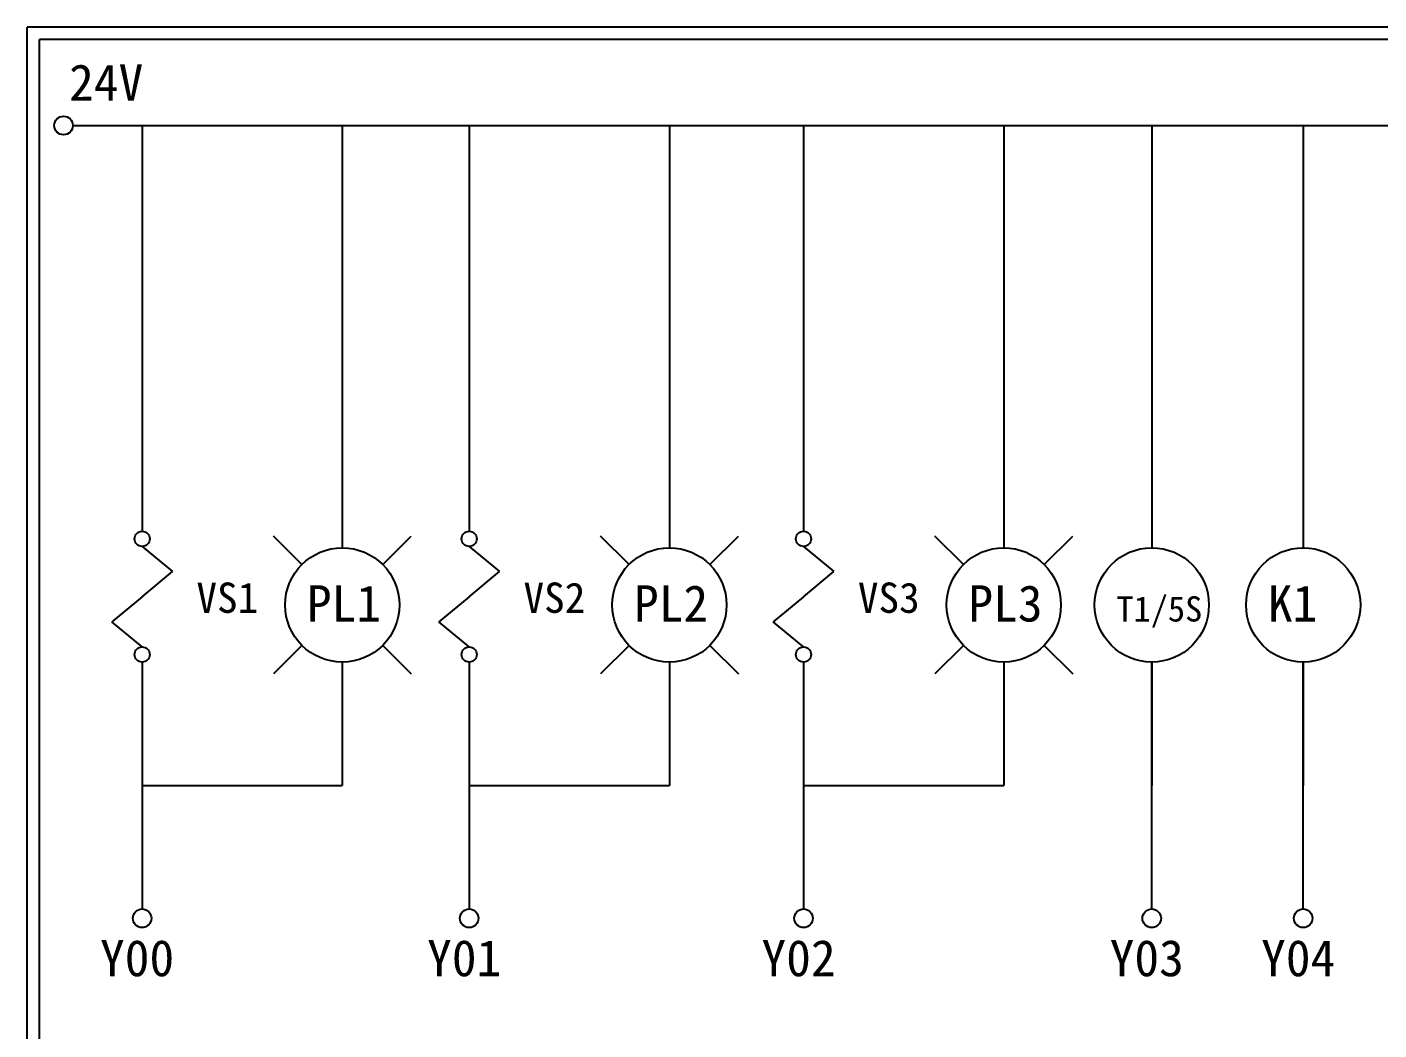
# Model space of a CAD drawing. Extents: x 926 to 1213, y 3 to 207.
# Drawn here: x 925.7 to 1059.7, y 107.6 to 207 of the extents above; entities that cross this region are included whole.
import ezdxf

# ---------------------------------------------------------------- set-up
doc = ezdxf.new("R2010")
doc.units = 0
doc.layers.get('0').update_dxf_attribs({"linetype": 'CONTINUOUS'})
doc.layers.add('圖框層', color=7, linetype='CONTINUOUS')
doc.layers.add('標尺寸層', color=3, linetype='CONTINUOUS')
doc.styles.add('STSL', font='kaiu.ttf')

msp = doc.modelspace()

# ---------------------------------------------------------------- linework, layer by layer
at = {"color": 7}
for p, q in [((952.97, 153.73), (950.14, 156.56)), ((960.98, 153.73), (963.8, 156.56)), ((985.37, 153.73), (982.54, 156.56)), ((993.37, 153.73), (996.2, 156.56)), ((1018.49, 153.73), (1015.66, 156.56)), ((1026.5, 153.73), (1029.32, 156.56)), ((952.97, 145.72), (950.14, 142.9)), ((960.98, 145.72), (963.8, 142.9)), ((985.37, 145.73), (982.54, 142.9)), ((993.37, 145.73), (996.2, 142.9)), ((1018.49, 145.73), (1015.66, 142.9)), ((1026.5, 145.73), (1029.32, 142.9))]:
    msp.add_line(p, q, dxfattribs=at)
at = {"layer": '圖框層', "color": 7}
for p, q in [((1212.74, 206.97), (925.74, 206.97)), ((925.74, 3), (925.74, 206.97)), ((1211.49, 205.72), (926.99, 205.72)), ((926.99, 4.25), (926.99, 205.72))]:
    msp.add_line(p, q, dxfattribs=at)
at = {"layer": '標尺寸層', "color": 7}
for p, q in [((930.28, 197.22), (1207.88, 197.22)), ((937.14, 197.22), (937.14, 157.03)), ((956.97, 197.22), (956.97, 155.39)), ((969.54, 197.22), (969.54, 157.03)), ((989.37, 197.22), (989.37, 155.39)), ((1002.66, 197.22), (1002.66, 157.03)), ((1022.49, 197.22), (1022.49, 155.39)), ((1037.15, 197.22), (1037.15, 155.39)), ((1052.15, 197.22), (1052.15, 155.39)), ((937.14, 155.53), (940.14, 153.04)), ((969.54, 155.53), (972.54, 153.04)), ((1002.66, 155.53), (1005.66, 153.04)), ((937.14, 150.55), (940.14, 153.04)), ((969.54, 150.55), (972.54, 153.04)), ((1002.66, 150.55), (1005.66, 153.04)), ((937.14, 150.55), (934.13, 148.06)), ((969.54, 150.55), (966.53, 148.06)), ((1002.66, 150.55), (999.65, 148.06)), ((937.14, 145.57), (934.13, 148.06)), ((969.54, 145.57), (966.53, 148.06)), ((1002.66, 145.57), (999.65, 148.06)), ((937.14, 144.07), (937.14, 119.62)), ((956.97, 144.07), (956.97, 131.84)), ((969.54, 144.07), (969.54, 119.62)), ((989.37, 144.07), (989.37, 131.84)), ((1002.66, 144.07), (1002.66, 119.62)), ((1022.49, 144.07), (1022.49, 131.84)), ((1037.15, 144.07), (1037.15, 131.84)), ((1037.15, 119.62), (1037.15, 144.07)), ((1052.15, 144.07), (1052.15, 131.84)), ((1052.15, 119.62), (1052.15, 144.07)), ((937.14, 131.84), (956.97, 131.84)), ((969.54, 131.84), (989.37, 131.84)), ((1002.66, 131.84), (1022.49, 131.84))]:
    msp.add_line(p, q, dxfattribs=at)
for centre, radius in [((929.36, 197.22), 0.92), ((937.14, 156.28), 0.751), ((969.54, 156.28), 0.751), ((1002.66, 156.28), 0.751), ((956.97, 149.73), 5.66), ((989.37, 149.73), 5.66), ((1022.49, 149.73), 5.66), ((1037.15, 149.73), 5.66), ((1052.15, 149.73), 5.66), ((937.14, 144.82), 0.751), ((969.54, 144.82), 0.751), ((1002.66, 144.82), 0.751), ((937.14, 118.7), 0.92), ((969.54, 118.7), 0.92), ((1002.66, 118.7), 0.92), ((1037.15, 118.7), 0.92), ((1052.15, 118.7), 0.92)]:
    msp.add_circle(centre, radius, dxfattribs=at)

# ---------------------------------------------------------------- texts
at = {"layer": '圖框層', "color": 7, "style": 'STSL'}
for s, height, p in [('24V', 3.6, (929.91, 199.68)), ('VS1', 3, (942.52, 148.95)), ('PL1', 3.6, (953.46, 148.09)), ('VS2', 3, (974.92, 148.95)), ('PL2', 3.6, (985.86, 148.09)), ('VS3', 3, (1008.04, 148.95)), ('PL3', 3.6, (1018.98, 148.09)), ('K1', 3.6, (1048.65, 148.09)), ('T1/5S', 2.5, (1033.65, 148.09)), ('Y00', 3.6, (932.97, 112.96)), ('Y01', 3.6, (965.37, 112.96)), ('Y02', 3.6, (998.49, 112.96)), ('Y03', 3.6, (1032.98, 112.96)), ('Y04', 3.6, (1047.98, 112.96))]:
    msp.add_text(s, height=height, dxfattribs=at).set_placement(p)

doc.saveas('drawing.dxf')
